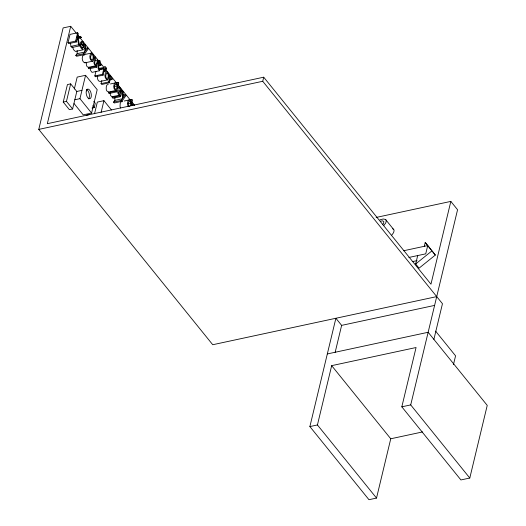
<?xml version="1.0" encoding="UTF-8"?>
<svg xmlns="http://www.w3.org/2000/svg" width="526" height="526" viewBox="0 0 526 526"><rect width="100%" height="100%" fill="white"/><g stroke="black" fill="none" stroke-linecap="round" stroke-linejoin="round"><path stroke-width="0.79" d="M110.085 92.99L110.46 95.311L111.768 96.731L119.994 95.16L119.836 95.824L120.5 96.652L112.893 98.29L112.222 97.461L112.386 96.797M97.415 76.014C97.165 77.953 97.691 81.306 100.045 81.497L107.659 79.867C109.638 77.901 109.276 74.054 107.35 72.101A3.228 1.591 77.9 0 0 106.245 71.792C104.115 73.765 104.51 79.235 107.659 79.867M86.474 62.739C86.014 64.369 86.461 67.249 88.572 67.289L96.179 65.651L96.015 66.348L96.685 67.177L89.072 68.807L88.401 67.979L88.572 67.289M90.544 68.143L90.597 70.497L92.004 72.364L99.611 70.727C99.414 68.663 97.672 66.467 99.657 63.87L100.893 65.402L98.612 65.888M436.712 296.605L212.741 344.727L38.766 129.403L63.127 27.931L70.714 26.3L76.375 33.302M70.714 26.3L47.333 123.689L263.717 77.197L430.958 284.185L450.835 201.399L376.169 217.442M79.492 45.893L78.578 44.763L77.572 38.483L77.131 38.648L76.329 41.981L68.715 43.619L68.012 42.744L70.017 34.4L77.624 32.763L78.335 33.638L77.414 37.477L80.504 36.327L81.366 37.392L78.275 38.398L79.492 45.893L71.878 47.531L70.964 46.393L70.464 43.257M76.329 41.981L75.626 41.107L77.624 32.763M63.232 102.057L67.433 84.568L70.668 83.871L76.803 91.465L72.608 108.961L69.373 109.658L63.232 102.057L66.467 101.367L72.608 108.961M66.467 101.367L70.668 83.871M72.549 46.853L73.508 49.668L75.435 51.43L83.042 49.799C83.595 47.873 79.485 46.682 80.991 43.836L83.752 47.248L81.471 47.741M83.752 47.248C84.739 34.624 75.369 45.17 83.042 49.799M74.33 88.993L77.184 77.098L85.567 75.297L97.192 89.683L91.577 113.057L83.2 114.859L74.1 103.602M91.577 113.057L79.952 98.671L85.567 75.297M93.536 57.367L95.061 57.045C94.417 59.214 92.392 64.968 96.179 65.651M95.232 60.575L97.52 60.089L96.396 64.757L94.956 63.922A1.045 0.519 77.9 0 1 94.667 62.995L95.725 57.873L95.061 57.045M96.685 67.177L98.191 60.917L97.52 60.089M103.977 71.424L105.496 71.095L104.411 69.754L103.116 75.139L95.508 76.77L94.838 75.941L95.942 71.326M97.225 61.937L98.75 61.608L98.54 62.482L98.993 63.041C98.29 65.395 96.994 68.985 99.611 70.727M97.349 60.858L99.631 60.372L99.197 62.167L98.75 61.608M100.893 65.402L101.104 64.527L99.868 62.995L100.302 61.2L99.631 60.372M103.116 75.139L102.452 74.311L103.74 68.926L103.287 68.36L103.497 67.486L98.934 68.472M92.024 108.08L94.226 107.606L95.272 103.26L93.779 101.413M109.724 79.978L112.005 79.485L110.401 78.387L109.336 82.832L101.722 84.469L101.051 83.634L101.807 80.504M94.535 113.774L97.343 102.083L103.924 100.67L111.446 109.98M105.496 71.095L105.706 70.221L104.602 68.853L105.384 67.854L106.324 69.103L104.043 69.596M106.324 69.103L106.554 68.137L105.285 66.631A2.203 1.085 77.9 0 0 104.529 66.69L103.951 68.051L103.497 67.486M101.117 112.367L103.924 100.67M109.336 82.832L108.665 82.003L110.171 75.744L108.645 76.073M108.363 92.681L108.514 92.043L116.128 90.406L115.97 91.044L116.641 91.872L109.033 93.51L108.363 92.681L115.97 91.044M112.005 79.485L112.268 78.387L110.611 77.5L110.835 76.572L110.171 75.744M117.206 85.916L116.338 89.519L114.918 88.611A1.493 0.736 77.9 0 1 114.556 87.461C113.82 85.034 116.377 82.372 117.206 85.916L114.162 86.566M110.453 83.963L118.067 82.326L117.416 85.041A3.682 1.815 77.9 0 0 116.187 83.042C113.872 82.003 113.669 86.093 113.872 87.586A2.604 1.282 77.9 0 0 114.438 89.308L116.128 90.406M116.641 91.872L118.738 83.154L118.067 82.326M119.994 95.16C117.771 94.976 117.068 91.642 118.212 90.025L118.534 89.893C124.741 94.193 118.429 88.493 119.126 87.007L117.607 87.336M120.625 92.55L120.204 94.285C117.337 94.325 118.534 88.763 120.625 92.55L118.337 93.043M120.5 96.652C121.822 93.516 122.584 89.111 119.126 87.007M130.297 105.858L130.987 102.971C130.159 99.434 127.601 102.097 128.344 104.516A1.493 0.736 77.9 0 0 128.699 105.673L129.495 106.462M124.235 101.018L131.848 99.388L131.198 102.097A3.682 1.815 77.9 0 0 129.968 100.098C127.654 99.059 127.45 103.149 127.654 104.648A2.604 1.282 77.9 0 0 128.226 106.364M131.184 105.765L132.519 100.216L131.848 99.388M132.697 105.187L132.914 104.069L131.388 104.391M433.897 339.382L442.458 303.712L262.737 81.28L263.717 77.197M327.317 353.939L428.151 332.274L487.234 405.395L469.79 478.035L460.907 479.942L401.825 406.822L416.066 347.522L331.676 365.649L390.752 438.776L376.517 498.076L368.963 499.7L309.88 426.573L335.884 318.269L341.63 325.377L335.161 352.328M376.517 498.076L317.434 424.955L331.676 365.649M424.324 246.201L425.225 242.433L435.337 255.044L419.051 268.168L415.672 263.986L417.69 255.57M469.79 478.035L410.714 404.908L457.567 209.736L450.835 201.399M453.458 364.617L455.569 355.846L435.6 331.137M83.424 53.751L84.14 54.638L88.335 48.721L87.638 47.859L85.442 51.153L85.468 45.17L84.745 44.276L84.758 52.021L83.424 53.751L75.81 55.388L76.526 56.275L91.162 53.126A3.228 1.591 77.9 0 1 92.274 53.435C94.193 55.388 94.555 59.234 92.576 61.2L84.962 62.837C81.819 62.206 81.418 56.736 83.555 54.763M114.878 97.271L114.885 100.367L113.55 102.097L114.267 102.984L121.874 101.347L126.076 95.43L125.379 94.568L123.183 97.862L123.209 91.879L122.486 90.985L120.96 91.314M85.58 62.246L84.962 62.837M75.81 55.388L77.151 53.659L77.144 50.562M113.55 102.097L121.158 100.459L122.499 98.73L122.486 90.985M382.606 224.661L383.546 223.294L383.848 221.604L382.626 220.808L380.43 221.222M384.033 225.286L385.775 222.86L386.202 221.117A4.379 2.729 -38.9 0 0 385.453 219.434L383.198 218.994L379.963 219.829M391.883 234.997L393.626 232.571L394.053 230.829A4.379 2.729 -38.9 0 0 393.297 229.152L392.698 228.843M415.672 263.986L431.958 250.863L435.337 255.044M121.315 101.505L120.211 103.352L120.04 106.278A2.604 1.282 77.9 0 0 120.612 108.001M91.162 53.126C89.032 55.105 89.427 60.575 92.576 61.2M76.704 37.149L80.504 36.327M78.321 38.043L81.366 37.392M68.012 42.744L75.626 41.107M70.964 46.393L78.578 44.763M84.594 48.51L87.638 47.859M77.151 53.659L84.758 52.021M96.705 63.534L98.993 63.041M88.401 67.979L96.015 66.348M99.486 69.182L103.287 68.36M99.933 69.741L103.74 68.926M94.838 75.941L102.452 74.311M101.051 83.634L108.665 82.003M76.803 91.465L81.951 90.36M117.351 88.407L118.869 88.079M74.81 99.776L79.952 98.671M112.222 97.461L119.836 95.824M123.091 95.055L125.379 94.568M114.885 100.367L122.499 98.73M127.943 103.629L130.987 102.971M131.132 105.463L132.657 105.134M86.672 115.168L89.446 114.569M38.766 129.403L262.737 81.28M403.633 250.744L427.717 245.57L425.731 253.841L408.866 257.464M412.246 261.646L417.059 260.613M341.63 325.377L434.456 305.435M309.88 426.573L317.434 424.955M401.825 406.822L410.714 404.908M390.752 438.776L422.602 431.931M108.514 92.043L106.831 90.939A2.604 1.282 77.9 0 1 106.259 89.223C106.167 87.684 106.068 84.384 108.218 84.456M121.644 101.439L122.354 101.735M132.914 104.069L134.196 105.285M425.225 242.433L431.096 249.751M385.887 219.881L393.731 229.592M77.401 34.578L98.5 60.694M99.532 61.963L103.648 67.058M105.187 68.972L116.509 82.983M118.054 84.89L130.402 100.177M131.947 102.09L134.518 105.272M121.158 100.459L121.874 101.347M92.734 105.765L94.226 107.606M86.415 89.519A4.958 2.439 77.9 0 1 89.21 93.766A4.958 2.439 77.9 0 1 88.486 98.868M83.91 54.711A3.228 1.591 77.9 0 1 84.66 55.072M90.603 56.933C90.341 61.049 93.917 60.661 93.109 56.348A1.834 0.901 77.9 0 0 92.681 55.105L92.195 54.494A1.848 0.907 77.9 0 0 91.498 54.356L90.603 56.933M105.687 75.599C105.424 79.715 109 79.327 108.192 75.014A1.834 0.901 77.9 0 0 107.764 73.772L107.271 73.16A1.848 0.907 77.9 0 0 106.581 73.022L105.687 75.599M83.404 44.822L83.292 45.637L81.188 43.027L81.813 42.192L82.97 43.02L83.404 44.822M86.303 90.919A4.958 2.439 77.9 0 0 89.164 98.756A4.958 2.439 77.9 0 0 90.755 92.122A4.958 2.439 77.9 0 0 86.303 90.919"/></g></svg>
